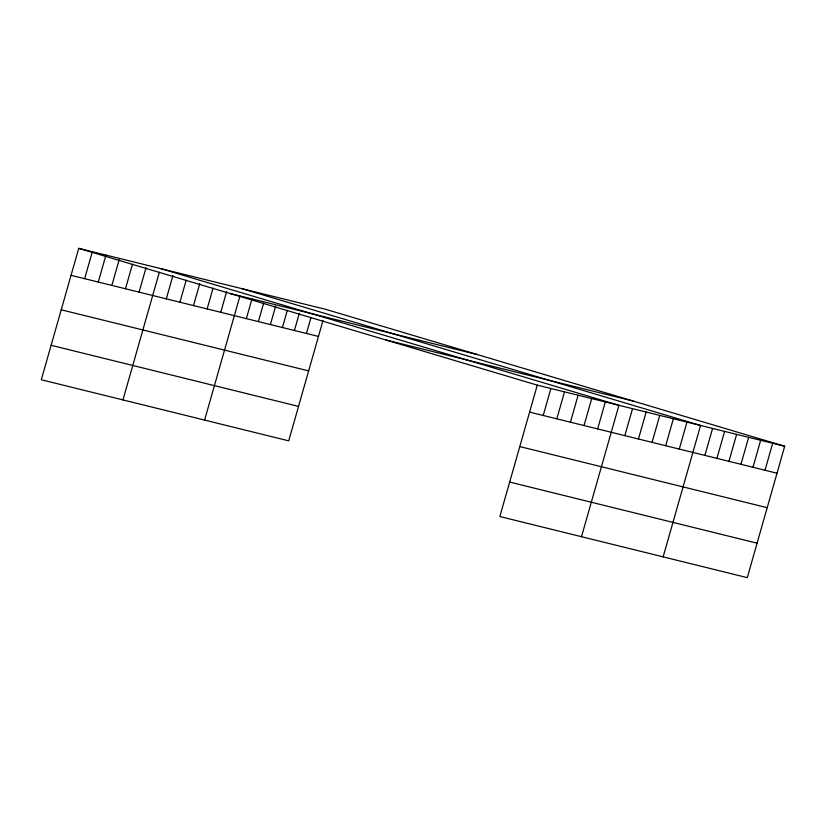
<?xml version="1.0" encoding="UTF-8"?>
<svg xmlns="http://www.w3.org/2000/svg" width="826" height="826" viewBox="0 0 826 826"><rect width="100%" height="100%" fill="white"/><g stroke="black" fill="none" stroke-linecap="round" stroke-linejoin="round"><path stroke-width="1.24" d="M784.7 446.246L537.282 385.143L499.854 516.539L747.272 577.642L784.7 446.246L326.146 309.461L78.728 248.358L41.3 379.753L288.718 440.857L323.007 320.498M84.655 278.692L92.336 251.724M98.263 282.048L105.945 255.079M111.871 285.414L119.202 259.663M125.48 288.77L132.459 264.258M139.088 292.136L146.068 267.614M122.95 399.918L159.335 272.198M166.305 298.857L172.944 275.564M179.913 302.213L186.201 280.148M193.521 305.579L199.809 283.504M207.13 308.934L213.067 288.098M220.738 312.3L226.675 291.454M204.6 420.083L239.932 296.038M246.365 318.63L251.951 299.012M258.383 321.593L263.618 303.204M270.401 324.566L275.636 306.167M282.42 327.53L287.303 310.37M294.428 330.493L299.322 313.333M306.446 333.467L310.989 317.525M543.209 415.478L550.89 388.499M556.817 418.834L564.499 391.865M570.415 422.2L578.107 395.22M584.023 425.555L591.715 398.586M597.632 428.921L605.324 401.942M581.494 536.704L618.932 405.308L160.378 268.522M624.848 435.643L632.54 408.663M638.457 438.998L646.149 412.029M652.065 442.364L659.757 415.385M665.673 445.72L673.366 418.751M679.282 449.076L686.964 422.107M663.144 556.869L700.572 425.473L242.028 288.687M704.908 455.405L712.59 428.436M716.927 458.378L724.608 431.409M728.945 461.342L736.627 434.373M740.963 464.315L748.645 437.336M752.982 467.279L760.663 440.31M765 470.252L772.682 443.273M230.051 293.498L477.469 354.602M385.959 340.002L633.377 401.106M71.046 275.326L318.464 336.43M529.6 412.112L777.018 473.215M61.227 309.791L308.656 370.895M519.781 446.577L767.199 507.68M51.119 345.299L298.537 406.402M509.663 482.074L757.091 543.178M78.728 248.358L537.282 385.143"/></g></svg>
